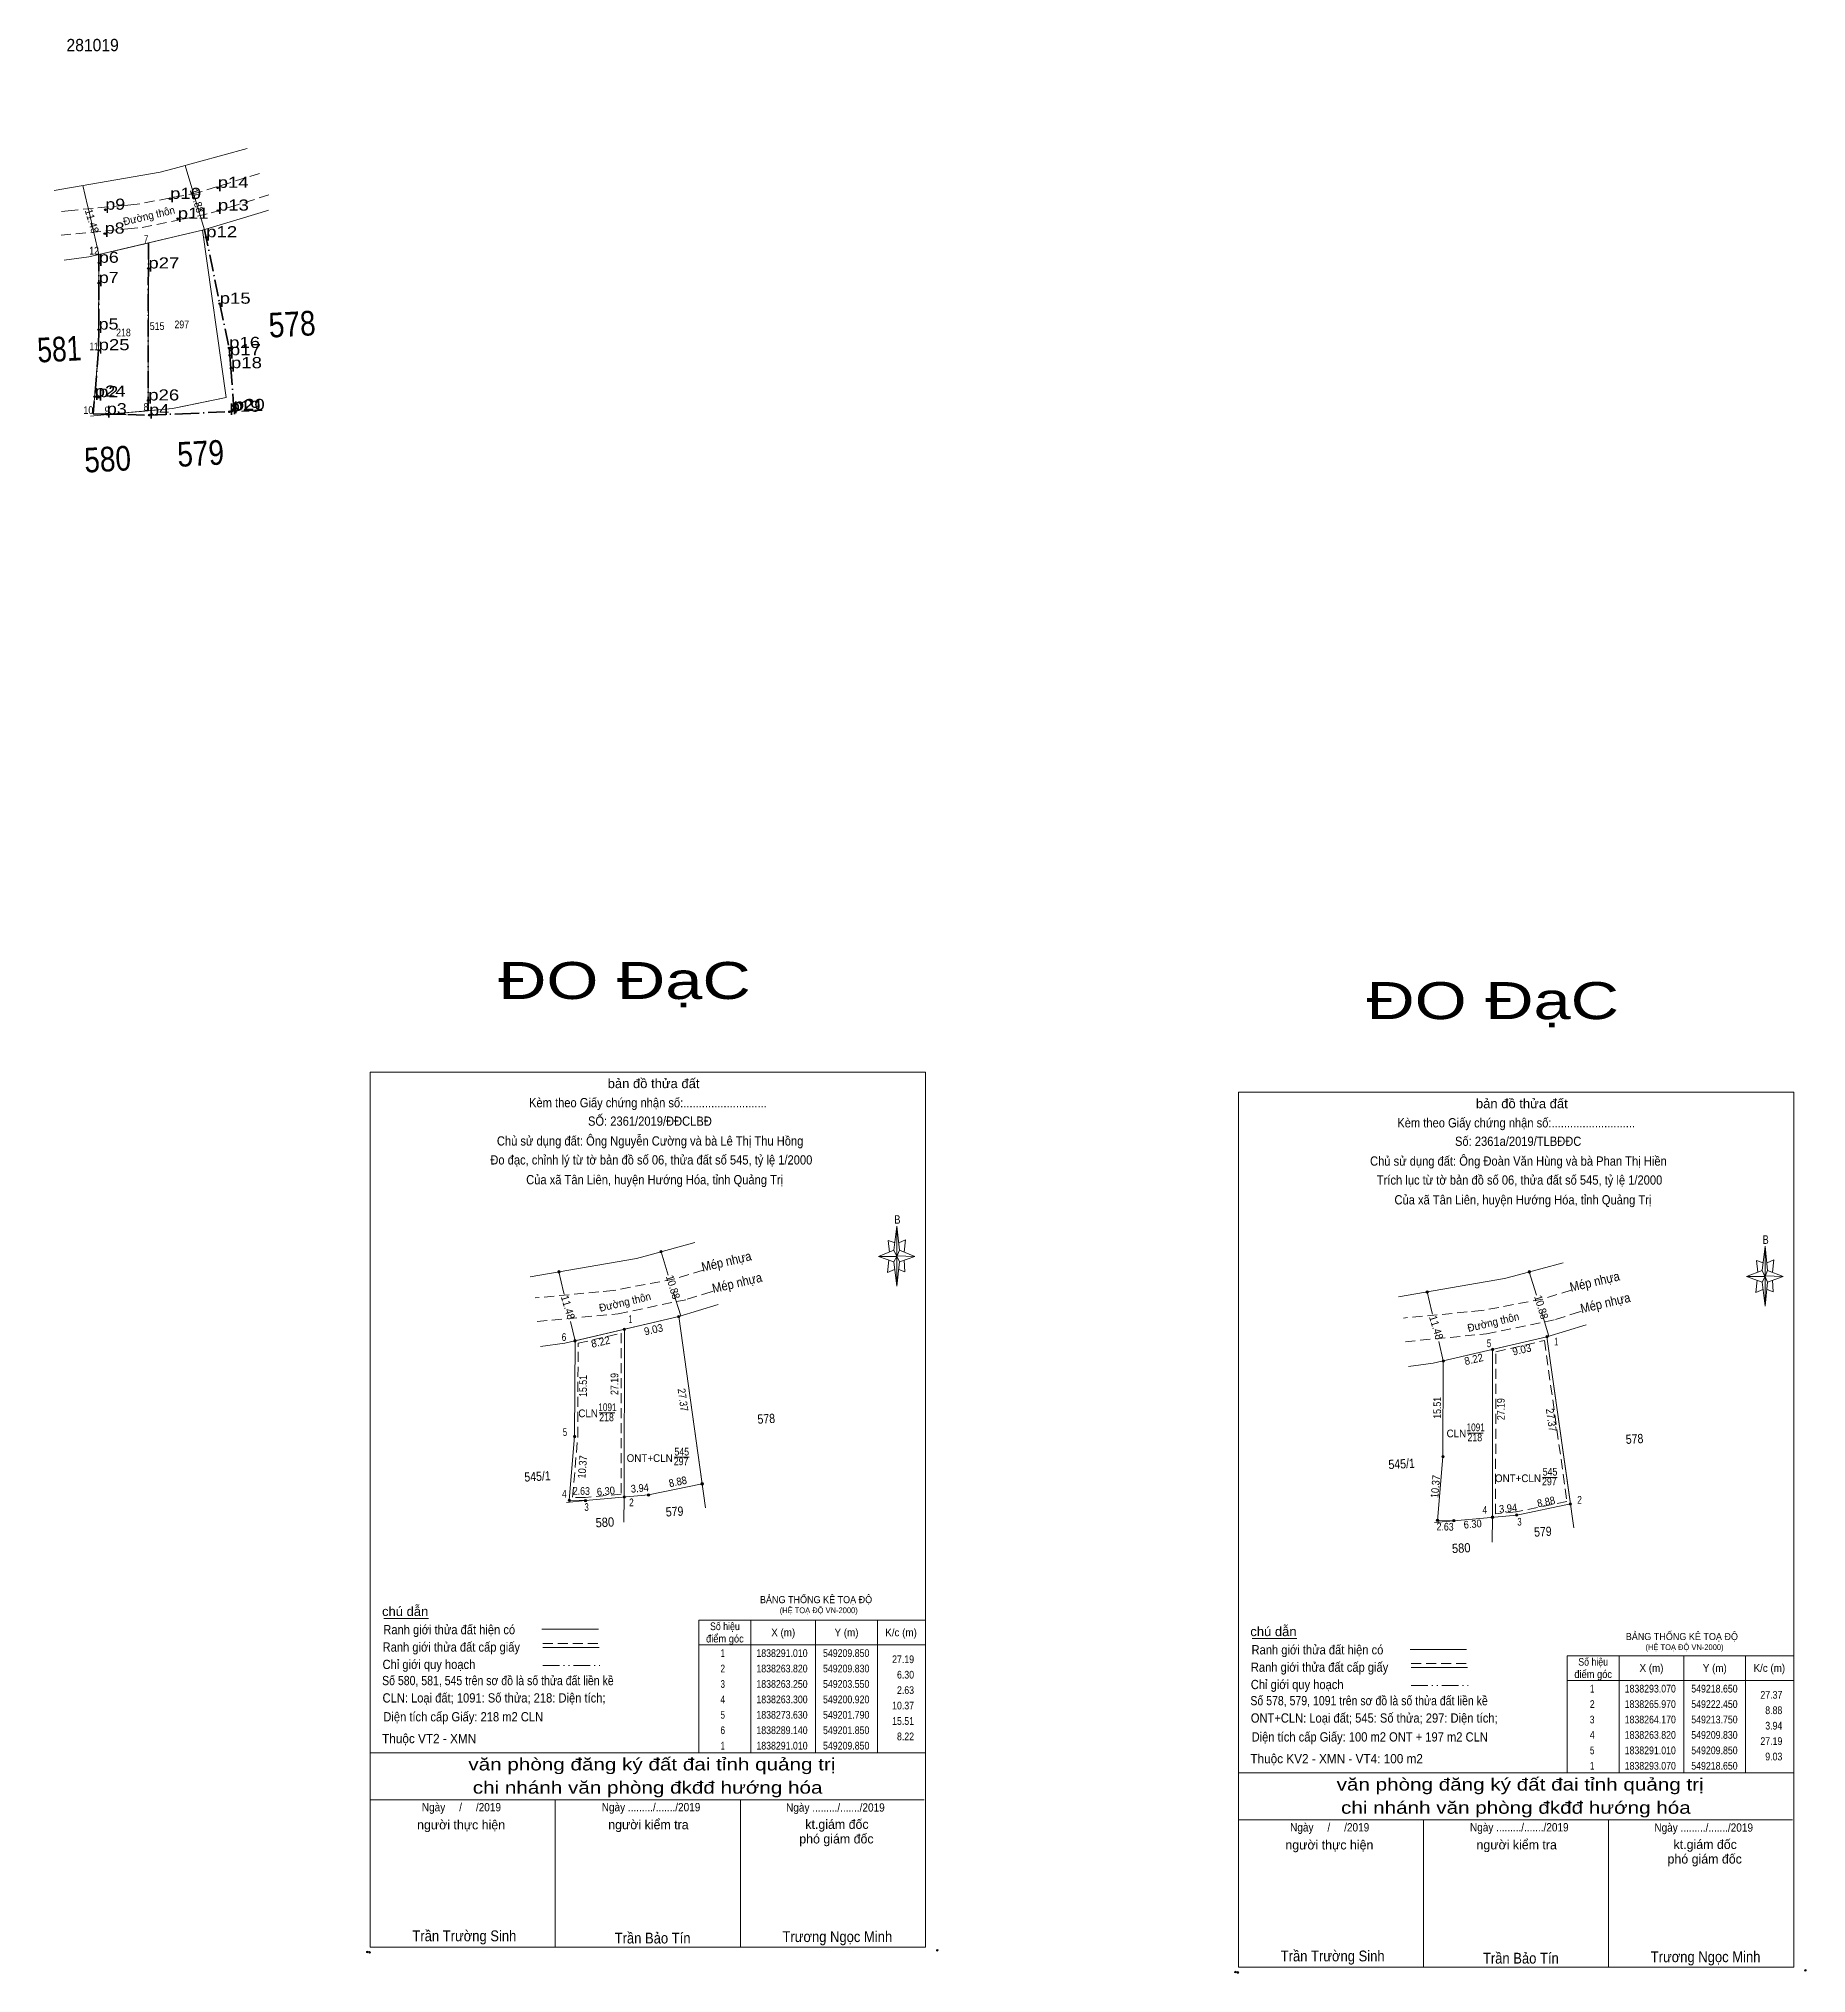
# Model space of a CAD drawing. Header units: metres. Extents: x 548930 to 549479, y 1838011 to 1838391.
# Drawn here: x 549192.1 to 549478.5, y 1838010.6 to 1838324.1 of the extents above; entities that cross this region are included whole.
import ezdxf
from ezdxf.enums import TextEntityAlignment as Align

# ---------------------------------------------------------------- set-up
doc = ezdxf.new("R2010")
doc.units = ezdxf.units.M
doc.header["$LTSCALE"] = 0.54
doc.header["$PDMODE"] = 32
doc.header["$PDSIZE"] = 0.27
for name, pattern in [('DASH_DOUBLE_DOT', [9.2, 5, -1.2, 0.3, -1.2, 0.3, -1.2]), ('DOT_DASHED', [7.7, 5, -1.2, 0.3, -1.2]), ('MEDIUM_DASHED', [4.5, 3, -1.5])]:
    doc.linetypes.add(name, pattern=pattern)
for name, color, linetype, lineweight in [('1', 7, 'Continuous', 13), ('10', 7, 'Continuous', 13), ('17', 7, 'Continuous', 13), ('22', 7, 'MEDIUM_DASHED', 13), ('23', 7, 'Continuous', 13), ('28', 7, 'Continuous', 13), ('5', 7, 'Continuous', 13), ('6', 7, 'Continuous', 13), ('63', 7, 'Continuous', 13)]:
    doc.layers.add(name, color=color, linetype=linetype, lineweight=lineweight)
for name, color, linetype in [('12', 7, 'Continuous'), ('13', 7, 'Continuous'), ('7', 7, 'Continuous')]:
    doc.layers.add(name, color=color, linetype=linetype)

msp = doc.modelspace()

# ---------------------------------------------------------------- hatches: boundary and pattern name
at = {"layer": '63'}
for points in [[(549293.13, 1838127.53, 1), (549292.73, 1838127.53, 1)], [(549276.58, 1838124.27, 1), (549276.18, 1838124.27, 1)], [(549433.83, 1838124.27, 1), (549433.43, 1838124.27, 1)], [(549417.28, 1838121.01, 1), (549416.88, 1838121.01, 1)], [(549287.19, 1838114.96, 1), (549286.79, 1838114.96, 1)], [(549295.99, 1838117.02, 1), (549295.59, 1838117.02, 1)], [(549279.19, 1838113.09, 1), (549278.79, 1838113.09, 1)], [(549427.89, 1838111.7, 1), (549427.49, 1838111.7, 1)], [(549436.69, 1838113.76, 1), (549436.29, 1838113.76, 1)], [(549419.89, 1838109.83, 1), (549419.49, 1838109.83, 1)], [(549279.13, 1838097.58, 1), (549278.73, 1838097.58, 1)], [(549419.83, 1838094.32, 1), (549419.43, 1838094.32, 1)], [(549299.79, 1838089.92, 1), (549299.39, 1838089.92, 1)], [(549278.26, 1838087.25, 1), (549277.86, 1838087.25, 1)], [(549280.89, 1838087.2, 1), (549280.49, 1838087.2, 1)], [(549287.17, 1838087.77, 1), (549286.77, 1838087.77, 1)], [(549291.09, 1838088.12, 1), (549290.69, 1838088.12, 1)], [(549440.49, 1838086.66, 1), (549440.09, 1838086.66, 1)], [(549418.96, 1838083.99, 1), (549418.56, 1838083.99, 1)], [(549421.59, 1838083.94, 1), (549421.19, 1838083.94, 1)], [(549427.87, 1838084.51, 1), (549427.47, 1838084.51, 1)], [(549431.79, 1838084.86, 1), (549431.39, 1838084.86, 1)]]:
    msp.add_hatch(color=256, dxfattribs=at).paths.add_polyline_path(points)

# ---------------------------------------------------------------- linework, layer by layer
at = {"layer": '1'}
for p, q in [((549206.54, 1838290.24), (549215.41, 1838292.31)), ((549218.65, 1838293.07), (549222.45, 1838265.97))]:
    msp.add_line(p, q, dxfattribs=at)
for points in [[(549209.85, 1838291.01), (549209.83, 1838263.82), (549203.55, 1838263.25), (549200.92, 1838263.3), (549201.79, 1838273.63), (549201.85, 1838289.14)], [(549218.65, 1838293.07), (549222.45, 1838265.97), (549213.75, 1838264.17), (549209.83, 1838263.82), (549209.85, 1838291.01)], [(549295.79, 1838117.02), (549299.59, 1838089.92), (549290.89, 1838088.12), (549280.69, 1838087.2), (549278.06, 1838087.25), (549278.93, 1838097.58), (549278.99, 1838113.09)], [(549436.49, 1838113.76), (549440.29, 1838086.66), (549431.59, 1838084.86), (549421.39, 1838083.94), (549418.76, 1838083.99), (549419.63, 1838094.32), (549419.69, 1838109.83)]]:
    msp.add_lwpolyline(points, close=True, dxfattribs=at)
at = {"layer": '1', "linetype": 'MEDIUM_DASHED'}
for points in [[(549206.54, 1838263.52), (549203.55, 1838263.25), (549200.92, 1838263.3), (549201.79, 1838273.63), (549201.85, 1838289.14), (549206.54, 1838290.24)], [(549206.54, 1838290.24), (549209.85, 1838291.01), (549209.83, 1838263.82), (549206.54, 1838263.52)]]:
    msp.add_lwpolyline(points, dxfattribs=at)
at = {"layer": '1'}
for points in [[(549206.54, 1838263.52), (549203.55, 1838263.25), (549200.92, 1838263.3), (549201.79, 1838273.63), (549201.85, 1838289.14), (549206.54, 1838290.24)], [(549215.41, 1838292.31), (549218.65, 1838293.07), (549222.45, 1838265.97), (549215.41, 1838264.51)], [(549215.41, 1838264.51), (549213.75, 1838264.17), (549206.54, 1838263.52)]]:
    msp.add_lwpolyline(points, dxfattribs=at)
at = {"layer": '1', "linetype": 'MEDIUM_DASHED'}
for points in [[(549286.49, 1838114.33), (549286.47, 1838088.23), (549280.67, 1838087.7), (549278.6, 1838087.74), (549279.43, 1838097.56), (549279.49, 1838112.69)], [(549436.07, 1838113.15), (549439.73, 1838087.05), (549431.52, 1838085.36), (549428.17, 1838085.06), (549428.19, 1838111.3)]]:
    msp.add_lwpolyline(points, close=True, dxfattribs=at)
at = {"layer": '10', "linetype": 'DOT_DASHED', "lineweight": 35}
for p, q in [((549209.85, 1838291.01), (549209.83, 1838263.82)), ((549200.92, 1838263.3), (549203.55, 1838263.25)), ((549210, 1838263.11), (549215.41, 1838263.34)), ((549215.41, 1838263.34), (549223.01, 1838263.66))]:
    msp.add_line(p, q, dxfattribs=at)
at = {"layer": '10'}
for p, q in [((549222.45, 1838265.97), (549218.65, 1838293.07)), ((549215.41, 1838264.51), (549222.45, 1838265.97)), ((549213.75, 1838264.17), (549215.41, 1838264.51)), ((549286.99, 1838114.96), (549286.97, 1838087.77)), ((549300.13, 1838086.05), (549295.79, 1838117.02)), ((549427.69, 1838111.7), (549427.67, 1838084.51)), ((549440.83, 1838082.79), (549436.49, 1838113.76)), ((549290.89, 1838088.12), (549299.59, 1838089.92)), ((549431.59, 1838084.86), (549440.29, 1838086.66))]:
    msp.add_line(p, q, dxfattribs=at)
at = {"layer": '10', "linetype": 'DOT_DASHED', "lineweight": 35}
for points in [[(549218.97, 1838293.17), (549221.41, 1838281.17), (549222.94, 1838274), (549223.06, 1838272.82), (549223.24, 1838270.73), (549223.69, 1838263.95), (549223.01, 1838263.66)], [(549201.85, 1838289.14), (549201.82, 1838284.52), (549201.8, 1838276.97), (549201.79, 1838273.63), (549200.92, 1838263.3)], [(549203.55, 1838263.25), (549206.54, 1838263.19), (549210.01, 1838263.11)]]:
    msp.add_lwpolyline(points, dxfattribs=at)
at = {"layer": '10'}
msp.add_lwpolyline([(549200.45, 1838262.97), (549206.54, 1838263.52), (549213.75, 1838264.17)], dxfattribs=at)
at = {"layer": '17'}
for p, q in [((549248.03, 1838068.09), (549255.27, 1838068.09)), ((549388.73, 1838064.83), (549395.97, 1838064.83))]:
    msp.add_line(p, q, dxfattribs=at)
at = {"layer": '22'}
for p, q in [((549206.54, 1838297.16), (549205.72, 1838297.08)), ((549207.52, 1838297.25), (549206.54, 1838297.16)), ((549208.05, 1838297.3), (549207.52, 1838297.25)), ((549223.9, 1838297.08), (549219.83, 1838295.81)), ((549208.84, 1838293.53), (549215.41, 1838294.89)), ((549215.41, 1838294.89), (549219.83, 1838295.81)), ((549301.04, 1838121.03), (549296.97, 1838119.76)), ((549301.35, 1838121.13), (549301.04, 1838121.03)), ((549285.98, 1838117.48), (549296.97, 1838119.76)), ((549441.74, 1838117.77), (549437.67, 1838116.5)), ((549442.05, 1838117.87), (549441.74, 1838117.77)), ((549272.84, 1838116.21), (549285.98, 1838117.48)), ((549426.68, 1838114.22), (549437.67, 1838116.5)), ((549413.54, 1838112.95), (549426.68, 1838114.22))]:
    msp.add_line(p, q, dxfattribs=at)
for points in [[(549227.85, 1838302.28), (549218, 1838299.18), (549208.05, 1838297.3)], [(549205.72, 1838297.08), (549197.37, 1838296.29), (549195.4, 1838296.1)], [(549229.36, 1838298.79), (549224.44, 1838297.25), (549223.9, 1838297.08)], [(549195.7, 1838292.26), (549206.54, 1838293.31), (549208.84, 1838293.53)], [(549299.73, 1838124.57), (549295.14, 1838123.13), (549285.19, 1838121.25)], [(549285.19, 1838121.25), (549282.86, 1838121.03), (549272.54, 1838120.05)], [(549440.43, 1838121.31), (549435.84, 1838119.87), (549425.89, 1838117.99)], [(549425.89, 1838117.99), (549423.56, 1838117.77), (549413.24, 1838116.79)]]:
    msp.add_lwpolyline(points, dxfattribs=at)
at = {"layer": '23'}
for p, q in [((549228.12, 1838295.97), (549229.3, 1838296.33)), ((549218.65, 1838293.07), (549228.12, 1838295.97)), ((549215.41, 1838292.31), (549218.65, 1838293.07)), ((549200.22, 1838288.76), (549196.23, 1838288.24)), ((549291.16, 1838127.05), (549298.42, 1838129.01)), ((549431.86, 1838123.79), (549439.12, 1838125.75)), ((549295.79, 1838117.02), (549302.16, 1838118.97)), ((549277.36, 1838112.71), (549295.79, 1838117.02)), ((549436.49, 1838113.76), (549442.86, 1838115.71)), ((549277.36, 1838112.71), (549273.37, 1838112.19)), ((549418.06, 1838109.45), (549436.49, 1838113.76)), ((549418.06, 1838109.45), (549414.07, 1838108.93))]:
    msp.add_line(p, q, dxfattribs=at)
for points in [[(549194.59, 1838299.52), (549211.79, 1838302.5), (549214.02, 1838303.1), (549225.88, 1838306.3)], [(549200.22, 1838288.76), (549206.54, 1838290.24), (549215.41, 1838292.31)], [(549271.73, 1838123.47), (549288.93, 1838126.45), (549291.16, 1838127.05)], [(549412.43, 1838120.21), (549429.63, 1838123.19), (549431.86, 1838123.79)]]:
    msp.add_lwpolyline(points, dxfattribs=at)
at = {"layer": '28'}
for p, q in [((549277.59, 1838086.92), (549280.69, 1838087.2)), ((549418.29, 1838083.66), (549421.39, 1838083.94))]:
    msp.add_line(p, q, dxfattribs=at)
at = {"layer": '5'}
for p, q in [((549330.65, 1838127.77), (549331.15, 1838131.67)), ((549331.55, 1838127.77), (549334.05, 1838126.77)), ((549471.35, 1838124.51), (549471.85, 1838128.41)), ((549330.65, 1838125.87), (549328.15, 1838126.77)), ((549331.55, 1838125.87), (549331.15, 1838121.97)), ((549332.45, 1838124.27), (549331.45, 1838124.67)), ((549332.35, 1838126.17), (549332.45, 1838124.27)), ((549472.25, 1838124.51), (549474.75, 1838123.51)), ((549471.35, 1838122.61), (549468.85, 1838123.51)), ((549472.25, 1838122.61), (549471.85, 1838118.71)), ((549473.15, 1838121.01), (549472.15, 1838121.41)), ((549473.05, 1838122.91), (549473.15, 1838121.01)), ((549245.78, 1838046.33), (549335.78, 1838046.33)), ((549386.48, 1838043.07), (549476.48, 1838043.07)), ((549245.78, 1838038.73), (549335.58, 1838038.73)), ((549245.78, 1838038.73), (549335.58, 1838038.73)), ((549245.78, 1838038.73), (549335.58, 1838038.73)), ((549275.78, 1838014.83), (549275.78, 1838038.73)), ((549305.78, 1838014.83), (549305.78, 1838038.73)), ((549386.48, 1838035.47), (549476.28, 1838035.47)), ((549386.48, 1838035.47), (549476.28, 1838035.47)), ((549386.48, 1838035.47), (549476.28, 1838035.47)), ((549416.48, 1838011.57), (549416.48, 1838035.47)), ((549446.48, 1838011.57), (549446.48, 1838035.47))]:
    msp.add_line(p, q, dxfattribs=at)
for points in [[(549245.78, 1838156.63), (549335.78, 1838156.63), (549335.78, 1838014.83), (549245.78, 1838014.83)], [(549386.48, 1838153.37), (549476.48, 1838153.37), (549476.48, 1838011.57), (549386.48, 1838011.57)], [(549331.15, 1838131.67), (549331.55, 1838127.77), (549331.15, 1838126.77)], [(549331.15, 1838126.77), (549328.15, 1838126.77), (549330.65, 1838127.77), (549331.55, 1838125.87), (549334.05, 1838126.77), (549331.15, 1838126.87)], [(549471.85, 1838128.41), (549472.25, 1838124.51), (549471.85, 1838123.51)], [(549331.15, 1838126.77), (549331.15, 1838121.97), (549330.65, 1838125.87)], [(549471.85, 1838123.51), (549468.85, 1838123.51), (549471.35, 1838124.51), (549472.25, 1838122.61), (549474.75, 1838123.51), (549471.85, 1838123.61)], [(549471.85, 1838123.51), (549471.85, 1838118.71), (549471.35, 1838122.61)]]:
    msp.add_lwpolyline(points, close=True, dxfattribs=at)
for points in [[(549331.15, 1838126.77), (549330.65, 1838127.77), (549328.15, 1838126.77)], [(549330.85, 1838128.97), (549329.75, 1838129.37), (549329.95, 1838127.47)], [(549331.45, 1838128.97), (549332.55, 1838129.47), (549332.35, 1838127.47)], [(549329.85, 1838126.17), (549329.65, 1838124.17), (549330.75, 1838124.67)], [(549331.15, 1838126.77), (549331.55, 1838125.87), (549334.05, 1838126.77)], [(549471.85, 1838123.51), (549471.35, 1838124.51), (549468.85, 1838123.51)], [(549471.55, 1838125.71), (549470.45, 1838126.11), (549470.65, 1838124.21)], [(549472.15, 1838125.71), (549473.25, 1838126.21), (549473.05, 1838124.21)], [(549470.55, 1838122.91), (549470.35, 1838120.91), (549471.45, 1838121.41)], [(549471.85, 1838123.51), (549472.25, 1838122.61), (549474.75, 1838123.51)], [(549335.78, 1838014.83), (549245.78, 1838014.83), (549245.78, 1838038.73)], [(549476.48, 1838011.57), (549386.48, 1838011.57), (549386.48, 1838035.47)]]:
    msp.add_lwpolyline(points, dxfattribs=at)
for p in [(549245.31, 1838014.06), (549245.71, 1838013.99), (549386.01, 1838010.8), (549386.41, 1838010.73)]:
    msp.add_point(p, dxfattribs=at)
at = {"layer": '6'}
for p, q in [((549273.63, 1838066.35), (549282.77, 1838066.35)), ((549273.77, 1838063.42), (549282.91, 1838063.42)), ((549414.33, 1838063.09), (549423.47, 1838063.09)), ((549414.47, 1838060.16), (549423.61, 1838060.16))]:
    msp.add_line(p, q, dxfattribs=at)
at = {"layer": '6', "linetype": 'MEDIUM_DASHED'}
for p, q in [((549273.77, 1838064.04), (549282.97, 1838064.04)), ((549414.47, 1838060.78), (549423.67, 1838060.78))]:
    msp.add_line(p, q, dxfattribs=at)
at = {"layer": '6'}
for p in [(549337.68, 1838014.33), (549478.38, 1838011.07)]:
    msp.add_point(p, dxfattribs=at)
at = {"layer": '63'}
for p, q in [((549199.24, 1838300.32), (549200, 1838297.08)), ((549217.78, 1838297.08), (549218.97, 1838293.17)), ((549292.93, 1838127.53), (549294.09, 1838123.74)), ((549433.63, 1838124.27), (549434.79, 1838120.48)), ((549294.92, 1838121.03), (549296.11, 1838117.12)), ((549435.62, 1838117.77), (549436.81, 1838113.86)), ((549278.25, 1838116.25), (549278.99, 1838113.09)), ((549418.95, 1838112.99), (549419.69, 1838109.83)), ((549282.91, 1838101.4), (549285.44, 1838101.4)), ((549423.61, 1838098.14), (549426.14, 1838098.14)), ((549295.08, 1838094.22), (549297.47, 1838094.22)), ((549435.78, 1838090.96), (549438.17, 1838090.96)), ((549286.97, 1838087.77), (549286.91, 1838083.7)), ((549427.67, 1838084.51), (549427.61, 1838080.44)), ((549307.48, 1838067.83), (549307.48, 1838046.33)), ((549317.98, 1838067.83), (549317.98, 1838046.33)), ((549327.98, 1838067.83), (549327.98, 1838046.33)), ((549299.08, 1838063.83), (549335.78, 1838063.83)), ((549448.18, 1838062.07), (549448.18, 1838043.07)), ((549458.68, 1838062.07), (549458.68, 1838043.07)), ((549468.68, 1838062.07), (549468.68, 1838043.07)), ((549439.78, 1838058.07), (549476.48, 1838058.07))]:
    msp.add_line(p, q, dxfattribs=at)
at = {"layer": '63', "linetype": 'DASH_DOUBLE_DOT'}
for p, q in [((549273.8, 1838060.5), (549283, 1838060.5)), ((549414.5, 1838057.24), (549423.7, 1838057.24))]:
    msp.add_line(p, q, dxfattribs=at)
at = {"layer": '63'}
for points in [[(549215.79, 1838303.58), (549217.73, 1838297.25), (549217.78, 1838297.08)], [(549200, 1838297.08), (549200.18, 1838296.29), (549201.85, 1838289.14)], [(549276.38, 1838124.27), (549277.14, 1838121.03), (549277.23, 1838120.65)], [(549417.08, 1838121.01), (549417.84, 1838117.77), (549417.93, 1838117.39)]]:
    msp.add_lwpolyline(points, dxfattribs=at)
for points in [[(549299.08, 1838067.83), (549335.78, 1838067.83), (549335.78, 1838046.33), (549299.08, 1838046.33)], [(549439.78, 1838062.07), (549476.48, 1838062.07), (549476.48, 1838043.07), (549439.78, 1838043.07)]]:
    msp.add_lwpolyline(points, close=True, dxfattribs=at)
for centre in [(549292.93, 1838127.53), (549276.38, 1838124.27), (549433.63, 1838124.27), (549417.08, 1838121.01), (549286.99, 1838114.96), (549295.79, 1838117.02), (549278.99, 1838113.09), (549427.69, 1838111.7), (549436.49, 1838113.76), (549419.69, 1838109.83), (549278.93, 1838097.58), (549419.63, 1838094.32), (549299.59, 1838089.92), (549278.06, 1838087.25), (549280.69, 1838087.2), (549286.97, 1838087.77), (549290.89, 1838088.12), (549440.29, 1838086.66), (549418.76, 1838083.99), (549421.39, 1838083.94), (549427.67, 1838084.51), (549431.59, 1838084.86)]:
    msp.add_circle(centre, 0.2, dxfattribs=at)
at = {"layer": '7'}
for p in [(549221.09, 1838299.95), (549202.88, 1838296.39), (549213.37, 1838298.17), (549221.12, 1838296.26), (549214.61, 1838294.94), (549202.79, 1838292.53), (549219.23, 1838291.94), (549201.84, 1838287.79), (549209.85, 1838286.88), (549201.82, 1838284.52), (549221.41, 1838281.17), (549201.8, 1838276.97), (549201.79, 1838273.63), (549222.94, 1838274), (549223.06, 1838272.82), (549223.24, 1838270.73), (549201.15, 1838266.11), (549201.76, 1838266.02), (549209.83, 1838265.49), (549203.13, 1838263.26), (549210.01, 1838263.11), (549223.01, 1838263.66), (549223.47, 1838263.81), (549223.69, 1838263.95)]:
    msp.add_point(p, dxfattribs=at)

# ---------------------------------------------------------------- texts
at = {"layer": '1'}
for s, width, p in [('515', 0.85, (549211.265, 1838276.91)), ('297', 0.85, (549215.265, 1838277.19)), ('297', 0.85, (549215.265, 1838277.19)), ('218', 0.85, (549205.815, 1838275.88)), ('218', 0.85, (549205.815, 1838275.88)), ('CLN', 0.95, (549281.115, 1838100.72)), ('1091', 0.8, (549284.24, 1838101.71)), ('218', 0.85, (549284.095, 1838100.07)), ('1091', 0.8, (549424.94, 1838098.45)), ('545', 0.85, (549296.285, 1838094.51)), ('CLN', 0.95, (549421.815, 1838097.46)), ('218', 0.85, (549424.795, 1838096.81)), ('ONT+CLN', 0.95, (549291.09, 1838093.46)), ('297', 0.85, (549296.175, 1838092.94)), ('545', 0.85, (549436.985, 1838091.25)), ('ONT+CLN', 0.95, (549431.79, 1838090.2)), ('297', 0.85, (549436.875, 1838089.68))]:
    msp.add_text(s, height=1.25, dxfattribs=dict(at, width=width)).set_placement(p, align=Align.CENTER)
for s, height, width, p in [('BẢNG THỐNG KÊ TOẠ ĐỘ ', 1.15, 0.95, (549308.96, 1838070.58)), ('(HỆ TOẠ ĐỘ VN-2000)', 0.93, 0.9, (549312.16, 1838068.96)), ('BẢNG THỐNG KÊ TOẠ ĐỘ ', 1.15, 0.95, (549449.26, 1838064.6)), ('(HỆ TOẠ ĐỘ VN-2000)', 0.93, 0.9, (549452.46, 1838062.98))]:
    msp.add_text(s, height=height, dxfattribs=dict(at, width=width)).set_placement(p)
at = {"layer": '12'}
for s, width, p in [('p10', 1.25, (549213.37, 1838298.16)), ('p14', 1.25, (549221.09, 1838299.95)), ('p9', 1.2, (549202.88, 1838296.4)), ('p11', 1.25, (549214.61, 1838294.94)), ('p13', 1.25, (549221.12, 1838296.26)), ('p8', 1.2, (549202.79, 1838292.53)), ('p12', 1.25, (549219.22, 1838291.94)), ('p6', 1.2, (549201.84, 1838287.8)), ('p27', 1.25, (549209.85, 1838286.88)), ('p7', 1.2, (549201.82, 1838284.52)), ('p15', 1.25, (549221.41, 1838281.17)), ('p5', 1.2, (549201.8, 1838276.98)), ('p25', 1.25, (549201.79, 1838273.63)), ('p16', 1.25, (549222.94, 1838274)), ('p17', 1.25, (549223.06, 1838272.82)), ('p18', 1.25, (549223.24, 1838270.72)), ('p24', 1.25, (549201.15, 1838266.11)), ('p2', 1.2, (549201.76, 1838266.02)), ('p3', 1.2, (549203.13, 1838263.26)), ('p26', 1.25, (549209.83, 1838265.49)), ('p19', 1.25, (549223.01, 1838263.66)), ('p21', 1.25, (549223.47, 1838263.81)), ('p20', 1.25, (549223.69, 1838263.95)), ('p4', 1.2, (549210, 1838263.11))]:
    msp.add_text(s, height=1.8, dxfattribs=dict(at, width=width)).set_placement(p)
at = {"layer": '13'}
for s, height, width, p in [('578', 4, 0.85, (549233.257, 1838275.8707)), ('581', 4, 0.8, (549195.522, 1838271.8202)), ('579', 4, 0.85, (549218.427, 1838254.9285)), ('580', 4, 0.85, (549203.347, 1838253.9907)), ('578', 1.5, 0.85, (549310.0195, 1838099.7189)), ('578', 1.5, 0.85, (549450.7195, 1838096.4589)), ('545/1', 1.5, 0.85, (549412.9795, 1838092.4068)), ('545/1', 1.5, 0.85, (549272.9495, 1838090.3868)), ('579', 1.5, 0.85, (549295.1645, 1838084.6897)), ('580', 1.5, 0.9, (549283.8645, 1838082.9403)), ('580', 1.5, 0.9, (549422.6345, 1838078.7603)), ('579', 1.5, 0.85, (549435.8645, 1838081.4297))]:
    msp.add_text(s, height=height, rotation=3.095, dxfattribs=dict(at, width=width)).set_placement(p, align=Align.CENTER)
at = {"layer": '28', "width": 0.95}
msp.add_text('281019', height=2, dxfattribs=at).set_placement((549200.82, 1838322.09), align=Align.CENTER)
at = {"layer": '5'}
for s, height, width, p in [('ĐO ĐạC', 6, 1.35, (549286.995, 1838168.49)), ('ĐO ĐạC', 6, 1.35, (549427.695, 1838165.23)), ('bản đồ thửa đất', 1.5, 1.05, (549291.72, 1838154.05)), ('Kèm theo Giấy chứng nhận số:...........................', 1.5, 0.9, (549290.8, 1838150.94)), ('bản đồ thửa đất', 1.5, 1.05, (549432.42, 1838150.79)), ('SỐ: 2361/2019/ĐĐCLBĐ', 1.5, 0.9, (549291.125, 1838147.95)), ('Kèm theo Giấy chứng nhận số:...........................', 1.5, 0.9, (549431.5, 1838147.68)), ('Chủ sử dụng đất: Ông Nguyễn Cường và bà Lê Thị Thu Hồng', 1.5, 0.9, (549291.16, 1838144.74)), ('Số: 2361a/2019/TLBĐĐC', 1.5, 0.9, (549431.825, 1838144.69)), ('Đo đạc, chỉnh lý từ tờ bản đồ số 06, thửa đất số 545, tỷ lệ 1/2000 ', 1.5, 0.9, (549291.605, 1838141.67)), ('Chủ sử dụng đất: Ông Đoàn Văn Hùng và bà Phan Thị Hiền', 1.5, 0.9, (549431.86, 1838141.48)), ('Của xã Tân Liên, huyện Hướng Hóa, tỉnh Quảng Trị', 1.5, 0.9, (549291.89, 1838138.46)), ('Trích lục từ tờ bản đồ số 06, thửa đất số 545, tỷ lệ 1/2000 ', 1.5, 0.9, (549432.3, 1838138.41)), ('Của xã Tân Liên, huyện Hướng Hóa, tỉnh Quảng Trị', 1.5, 0.9, (549432.59, 1838135.2)), ('B', 1.378, 0.8, (549331.23, 1838132.07)), ('B', 1.378, 0.8, (549471.93, 1838128.81)), ('văn phòng đăng ký đất đai tỉnh quảng trị', 2, 1.25, (549291.445, 1838043.47)), ('văn phòng đăng ký đất đai tỉnh quảng trị', 2, 1.25, (549432.145, 1838040.21)), ('chi nhánh văn phòng đkđđ hướng hóa', 2, 1.25, (549290.755, 1838039.71)), ('Ngày     /     /2019', 1.35, 0.9, (549260.58, 1838036.84)), ('Ngày ........./......./2019', 1.35, 0.9, (549291.305, 1838036.85)), ('Ngày ........./......./2019', 1.35, 0.9, (549321.185, 1838036.8)), ('chi nhánh văn phòng đkđđ hướng hóa', 2, 1.25, (549431.455, 1838036.45)), ('Ngày     /     /2019', 1.35, 0.9, (549401.28, 1838033.58)), ('Ngày ........./......./2019', 1.35, 0.9, (549432.005, 1838033.59)), ('Ngày ........./......./2019', 1.35, 0.9, (549461.885, 1838033.54)), ('Trần Trường Sinh', 1.75, 0.9, (549261.06, 1838015.79)), ('Trần Bảo Tín', 1.75, 0.9, (549291.56, 1838015.43)), ('Trương Ngọc Minh', 1.75, 0.9, (549321.495, 1838015.66)), ('Trần Trường Sinh', 1.75, 0.9, (549401.76, 1838012.53)), ('Trần Bảo Tín', 1.75, 0.9, (549432.26, 1838012.17)), ('Trương Ngọc Minh', 1.75, 0.9, (549462.195, 1838012.4))]:
    msp.add_text(s, height=height, dxfattribs=dict(at, width=width)).set_placement(p, align=Align.CENTER)
for s, p in [('người thực hiện', (549260.53, 1838033.92)), ('người kiểm tra', (549290.885, 1838033.94)), ('phó giám đốc', (549321.35, 1838031.64)), ('kt.giám đốc', (549321.435, 1838034)), ('người thực hiện', (549401.23, 1838030.66)), ('người kiểm tra', (549431.585, 1838030.68)), ('phó giám đốc', (549462.05, 1838028.38)), ('kt.giám đốc', (549462.135, 1838030.74))]:
    msp.add_text(s, height=1.5, dxfattribs=at).set_placement(p, align=Align.CENTER)
at = {"layer": '6'}
for s, width, p in [('chú dẫn', 1.05, (549247.72, 1838068.5)), ('Ranh giới thửa đất cấp giấy', 0.9, (549247.81, 1838062.72)), ('Ranh giới thửa đất hiện có ', 0.9, (549247.92, 1838065.54)), ('chú dẫn', 1.05, (549388.42, 1838065.24)), ('Chỉ giới quy hoạch', 0.9, (549247.8, 1838059.91)), ('Ranh giới thửa đất hiện có ', 0.9, (549388.62, 1838062.28)), ('Số 580, 581, 545 trên sơ đồ là số thửa đất liền kề', 0.85, (549247.73, 1838057.29)), ('Chỉ giới quy hoạch', 0.9, (549388.5, 1838056.65)), ('Ranh giới thửa đất cấp giấy', 0.9, (549388.51, 1838059.46)), ('CLN: Loại đất; 1091: Số thửa; 218: Diện tích;', 0.9, (549247.8, 1838054.48)), ('Số 578, 579, 1091 trên sơ đồ là số thửa đất liền kề', 0.85, (549388.43, 1838054.03)), ('Diện tích cấp Giấy: 218 m2 CLN', 0.9, (549247.93, 1838051.42)), ('ONT+CLN: Loại đất; 545: Số thửa; 297: Diện tích;', 0.9, (549388.5, 1838051.22)), ('Thuộc VT2 - XMN', 0.95, (549247.73, 1838047.89)), ('Diện tích cấp Giấy: 100 m2 ONT + 197 m2 CLN', 0.9, (549388.63, 1838048.16)), ('Thuộc KV2 - XMN - VT4: 100 m2', 0.95, (549388.43, 1838044.63))]:
    msp.add_text(s, height=1.5, dxfattribs=dict(at, width=width)).set_placement(p)
at = {"layer": '63'}
for s, height, rotation, width, p in [('10.88', 1.25, 286.987, 0.95, (549217.1381, 1838297.6776)), ('11.48', 1.25, 286.987, 0.95, (549200.1081, 1838294.3876)), ('Đường thôn', 1.25, 13.246, 0.95, (549210.0918, 1838294.8232)), ('Mép nhựa', 1.5, 13.246, 0.9, (549303.6982, 1838125.2312)), ('Mép nhựa', 1.5, 13.246, 0.9, (549444.3982, 1838121.9712)), ('Đường thôn', 1.25, 13.246, 0.95, (549287.2268, 1838118.772)), ('10.88', 1.25, 286.987, 0.95, (549294.2781, 1838121.6276)), ('Mép nhựa', 1.5, 13.246, 0.9, (549305.4182, 1838121.7712)), ('11.48', 1.25, 286.987, 0.95, (549277.2481, 1838118.3376)), ('10.88', 1.25, 286.987, 0.95, (549434.9781, 1838118.3676)), ('Mép nhựa', 1.5, 13.246, 0.9, (549446.1182, 1838118.5112)), ('9.03', 1.25, 13.166, 0.95, (549291.8476, 1838114.3157)), ('11.48', 1.25, 286.987, 0.95, (549417.9481, 1838115.0776)), ('Đường thôn', 1.25, 13.246, 0.95, (549427.9268, 1838115.512)), ('8.22', 1.25, 13.166, 0.95, (549283.2626, 1838112.3115)), ('9.03', 1.25, 13.166, 0.95, (549432.5476, 1838111.0557)), ('8.22', 1.25, 13.166, 0.95, (549424.7726, 1838109.5015)), ('15.51', 1.25, 89.778, 0.85, (549280.9168, 1838105.7776)), ('27.19', 1.25, 89.958, 0.85, (549286.0013, 1838106.0995)), ('27.37', 1.25, 277.982, 0.9, (549295.8713, 1838103.4368)), ('15.51', 1.25, 89.778, 0.85, (549419.3268, 1838102.2376)), ('27.19', 1.25, 89.958, 0.85, (549429.6413, 1838102.0195)), ('27.37', 1.25, 277.982, 0.9, (549436.5713, 1838100.1768)), ('10.37', 1.25, 85.186, 0.9, (549280.8148, 1838092.5975)), ('2.63', 1.25, 358.911, 0.85, (549280.0031, 1838088.1437)), ('6.30', 1.25, 5.154, 0.9, (549284.0439, 1838088.1211)), ('3.94', 1.25, 5.154, 0.9, (549289.5439, 1838088.6011)), ('8.88', 1.25, 11.689, 0.9, (549295.7734, 1838089.6548)), ('10.37', 1.25, 85.186, 0.9, (549419.0348, 1838089.4175)), ('3.94', 1.25, 5.154, 0.9, (549430.2439, 1838085.3411)), ('8.88', 1.25, 11.689, 0.9, (549436.4734, 1838086.3948)), ('2.63', 1.25, 358.911, 0.85, (549419.9731, 1838082.3537)), ('6.30', 1.25, 5.154, 0.9, (549424.5039, 1838082.7811))]:
    msp.add_text(s, height=height, rotation=rotation, dxfattribs=dict(at, width=width)).set_placement(p, align=Align.CENTER)
for s, width, p in [(' 12', 0.85, (549201.85, 1838289.14)), (' 7', 0.8, (549209.85, 1838291.01)), (' 11', 0.8, (549201.79, 1838273.63)), (' 8', 0.8, (549209.83, 1838263.82)), (' 10', 0.85, (549200.92, 1838263.3)), (' 9', 0.85, (549203.55, 1838263.25)), ('27.19', 0.85, (549333.93, 1838060.86)), ('6.30', 0.85, (549333.93, 1838058.36)), ('2.63', 0.85, (549333.93, 1838055.86)), ('27.37', 0.85, (549474.63, 1838055.1)), ('10.37', 0.85, (549333.93, 1838053.36)), ('15.51', 0.85, (549333.93, 1838050.86)), ('8.88', 0.85, (549474.63, 1838052.6)), ('8.22', 0.85, (549333.93, 1838048.36)), ('27.19', 0.85, (549474.63, 1838047.6)), ('3.94', 0.85, (549474.63, 1838050.1)), ('9.03', 0.85, (549474.63, 1838045.1))]:
    msp.add_text(s, height=1.25, dxfattribs=dict(at, width=width)).set_placement(p, align=Align.RIGHT)
for s, width, p in [('1', 0.65, (549287.965, 1838115.97)), ('6', 0.8, (549277.2, 1838113.08)), ('5', 0.75, (549427.1, 1838112.07)), ('1', 0.65, (549437.985, 1838112.35)), ('5', 0.75, (549277.36, 1838097.67)), ('4', 0.8, (549277.255, 1838087.67)), ('3', 0.75, (549280.86, 1838085.53)), ('2', 0.8, (549288.13, 1838086.29)), ('4', 0.8, (549426.425, 1838085.07)), ('2', 0.8, (549441.77, 1838086.7)), ('3', 0.75, (549432.04, 1838083.15)), ('Số hiệu', 0.85, (549303.28, 1838066.21)), ('điểm góc', 0.9, (549303.28, 1838064.21)), ('X (m)', 0.95, (549312.73, 1838065.21)), ('Y (m)', 0.95, (549322.985, 1838065.21)), ('K/c (m)', 0.95, (549331.825, 1838065.21)), ('1', 0.65, (549302.925, 1838061.86)), ('1838291.010', 0.85, (549312.53, 1838061.86)), ('549209.850', 0.85, (549322.93, 1838061.86)), ('Số hiệu', 0.85, (549443.98, 1838060.45)), ('2', 0.8, (549302.93, 1838059.36)), ('3', 0.75, (549302.93, 1838056.86)), ('1838263.820', 0.85, (549312.53, 1838059.36)), ('1838263.250', 0.85, (549312.53, 1838056.86)), ('549209.830', 0.85, (549322.93, 1838059.36)), ('549203.550', 0.85, (549322.93, 1838056.86)), ('điểm góc', 0.9, (549443.98, 1838058.45)), ('X (m)', 0.95, (549453.43, 1838059.45)), ('Y (m)', 0.95, (549463.685, 1838059.45)), ('K/c (m)', 0.95, (549472.525, 1838059.45)), ('4', 0.8, (549302.935, 1838054.36)), ('1838263.300', 0.85, (549312.53, 1838054.36)), ('549200.920', 0.85, (549322.93, 1838054.36)), (' 2', 0.85, (549443.635, 1838053.6)), (' 1', 0.75, (549443.63, 1838056.1)), ('1838293.070', 0.85, (549453.23, 1838056.1)), ('1838265.970', 0.85, (549453.23, 1838053.6)), ('549218.650', 0.85, (549463.63, 1838056.1)), ('549222.450', 0.85, (549463.63, 1838053.6)), ('5', 0.75, (549302.93, 1838051.86)), ('1838273.630', 0.85, (549312.53, 1838051.86)), ('549201.790', 0.85, (549322.93, 1838051.86)), (' 3', 0.8, (549443.625, 1838051.1)), ('1838264.170', 0.85, (549453.23, 1838051.1)), ('549213.750', 0.85, (549463.63, 1838051.1)), ('6', 0.8, (549302.93, 1838049.36)), ('1838289.140', 0.85, (549312.53, 1838049.36)), ('549201.850', 0.85, (549322.93, 1838049.36)), (' 4', 0.85, (549443.63, 1838048.6)), ('1838263.820', 0.85, (549453.23, 1838048.6)), ('549209.830', 0.85, (549463.63, 1838048.6)), ('1', 0.65, (549302.925, 1838046.86)), ('1838291.010', 0.85, (549312.53, 1838046.86)), ('549209.850', 0.85, (549322.93, 1838046.86)), (' 5', 0.8, (549443.635, 1838046.1)), ('1838291.010', 0.85, (549453.23, 1838046.1)), ('549209.850', 0.85, (549463.63, 1838046.1)), (' 1', 0.75, (549443.63, 1838043.6)), ('1838293.070', 0.85, (549453.23, 1838043.6)), ('549218.650', 0.85, (549463.63, 1838043.6))]:
    msp.add_text(s, height=1.25, dxfattribs=dict(at, width=width)).set_placement(p, align=Align.CENTER)

doc.saveas('drawing.dxf')
